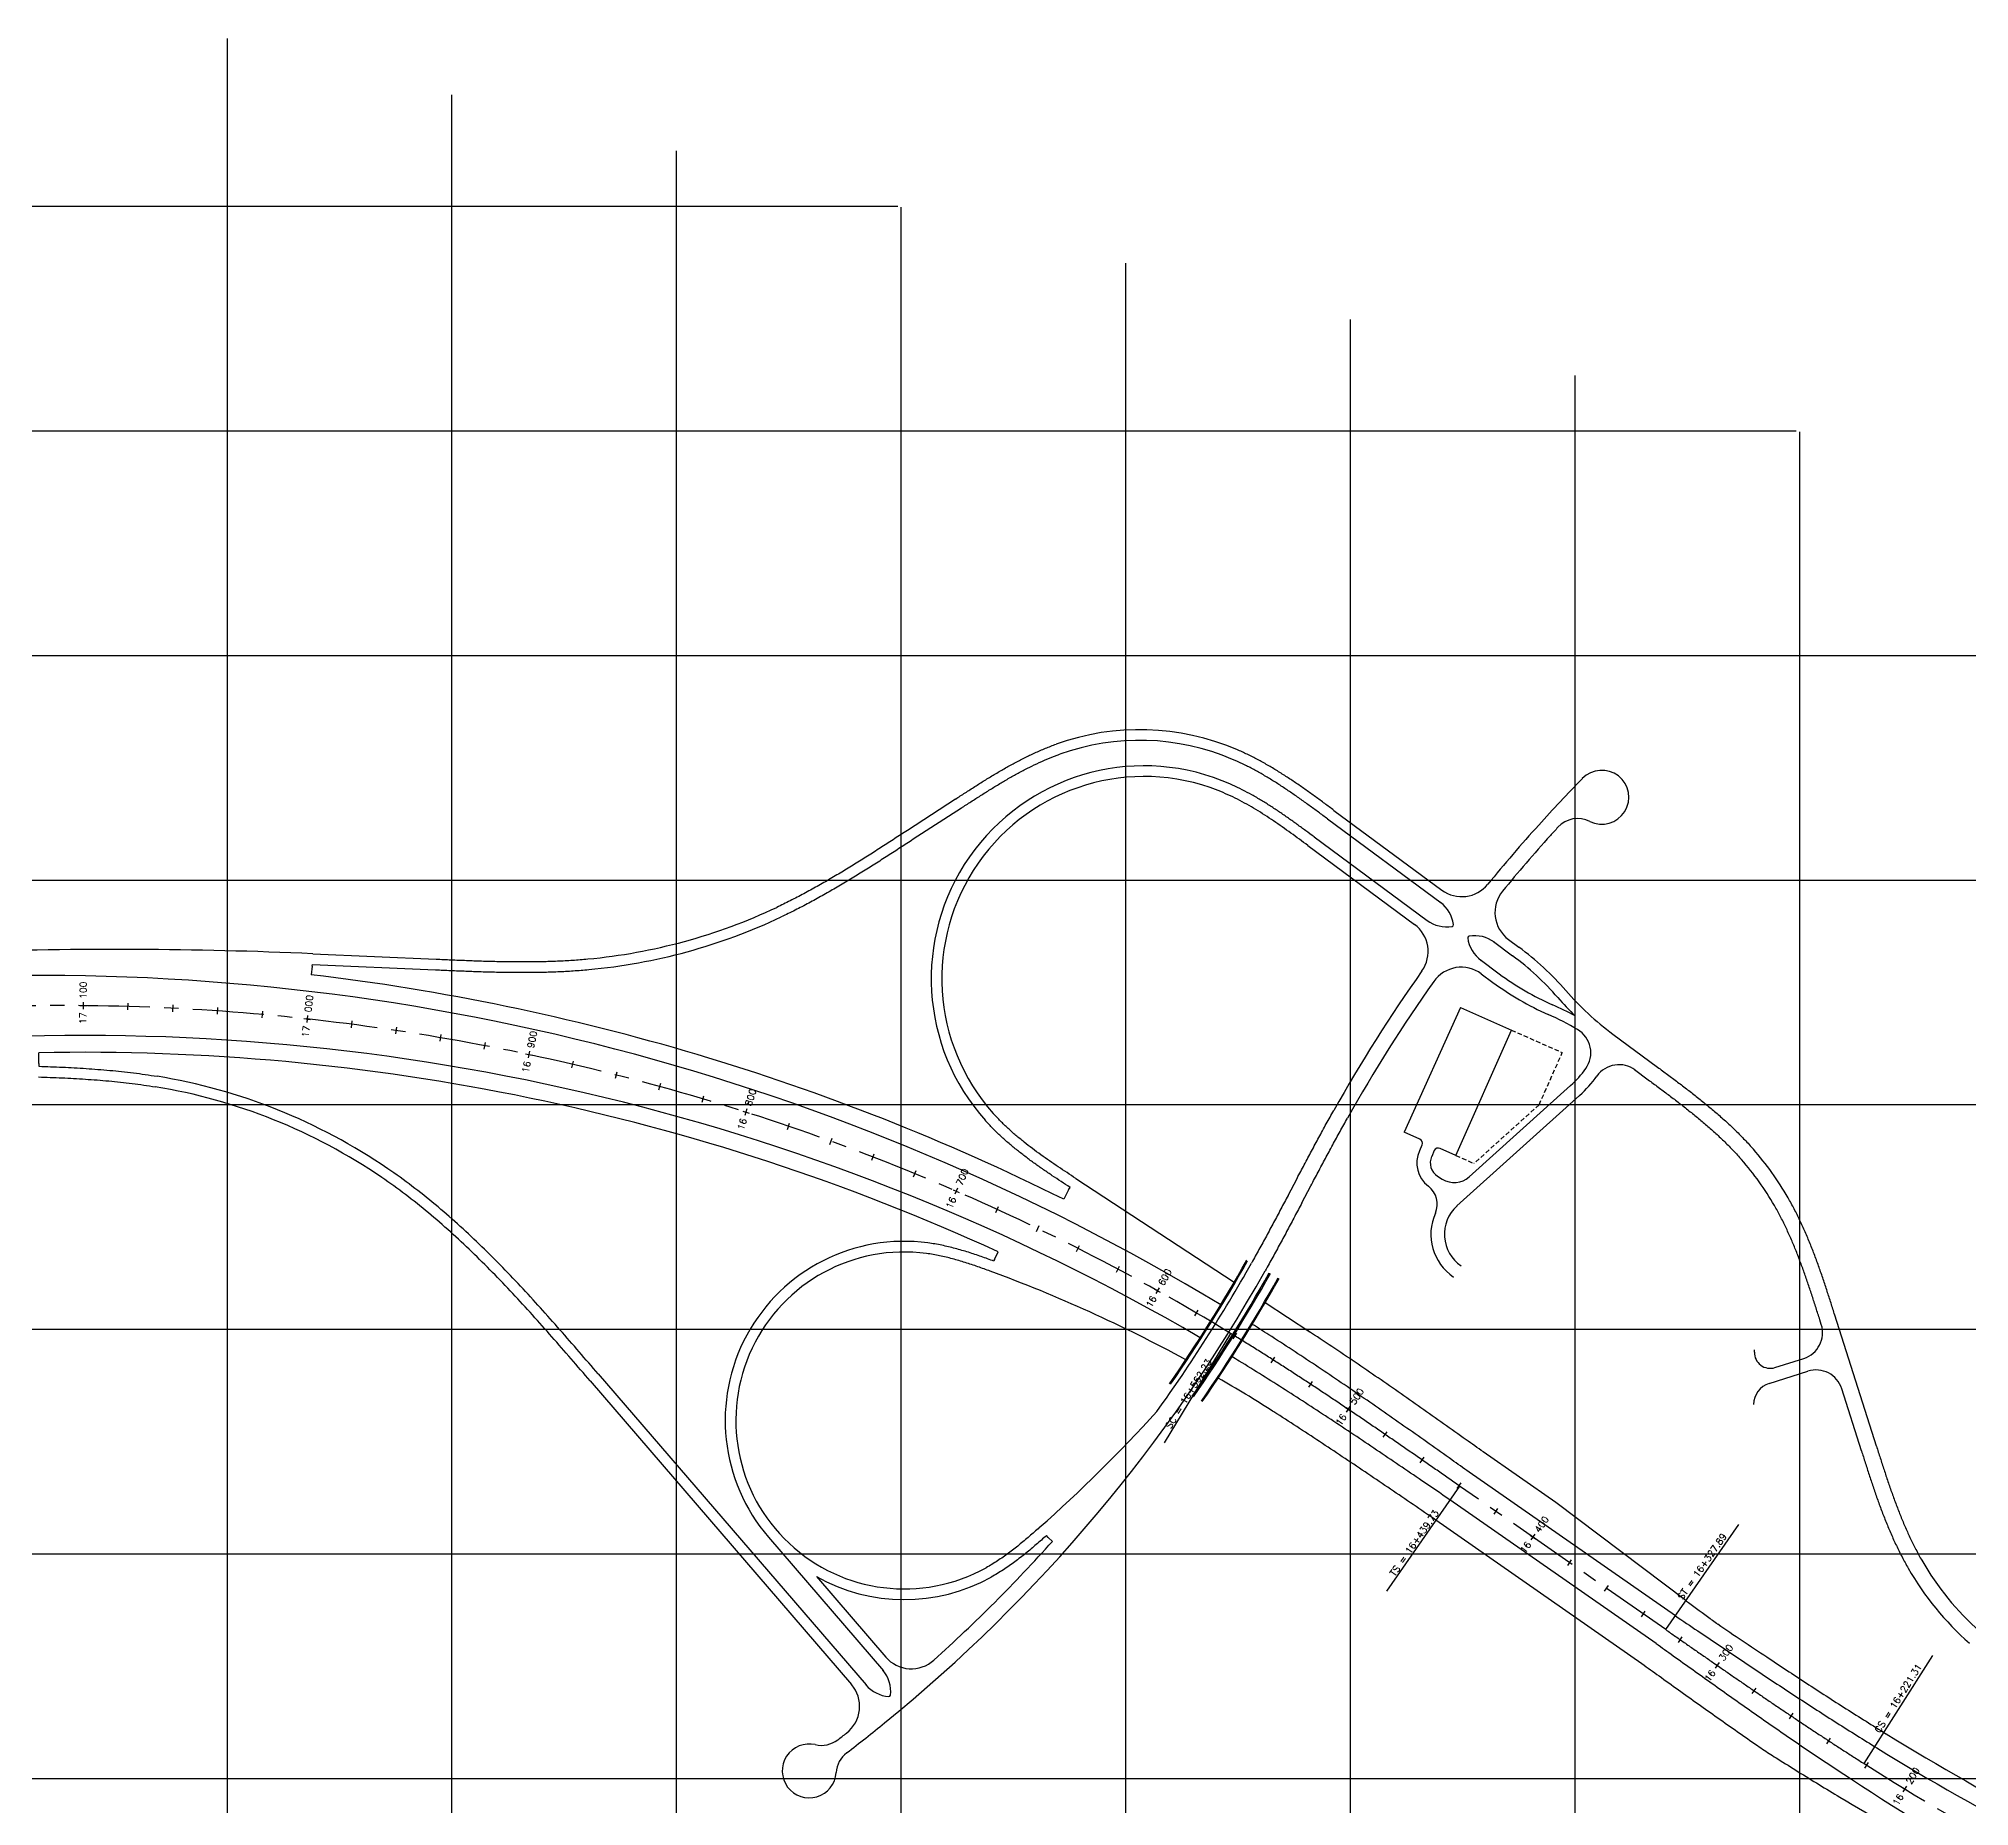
# Model space of a CAD drawing. Extents: x 271592 to 276472, y 5017148 to 5019400.
# Drawn here: x 273116 to 273976, y 5018288 to 5019075 of the extents above; entities that cross this region are included whole.
import ezdxf
from ezdxf.enums import TextEntityAlignment as Align

# ---------------------------------------------------------------- set-up
doc = ezdxf.new("R2010")
doc.units = 0
doc.header["$LTSCALE"] = 25.4
doc.header["$MEASUREMENT"] = 0
doc.linetypes.add('CENTER', pattern=[2, 1.25, -0.25, 0.25, -0.25])
doc.linetypes.add('SHORTDASH', pattern=[0.11811, 0.07874, -0.03937])
doc.layers.get('0').update_dxf_attribs({"linetype": 'CONTINUOUS'})
for name, color, linetype in [('CL', 1, 'CENTER'), ('EP', 6, 'CONTINUOUS'), ('GRID', 15, 'CONTINUOUS'), ('STA_LBL', 4, 'CONTINUOUS'), ('STA_PLBL', 3, 'CONTINUOUS')]:
    doc.layers.add(name, color=color, linetype=linetype)
doc.styles.add('3MM', font='simplex.shx', dxfattribs={"height": 3})

# ---------------------------------------------------------------- blocks, each defined once
blk = doc.blocks.new('STALBL')
for p, q in [((0.042, 0), (-0.042, 0)), ((0, 0.042), (0, -0.041))]:
    blk.add_line(p, q)
blk.add_attdef('STAMAN', text='', height=0.0833).set_placement((-0.08, 0), align=Align.MIDDLE_RIGHT)
blk.add_attdef('STAPRE', text='', height=0.0833).set_placement((0.08, 0), align=Align.MIDDLE_LEFT)
blk = doc.blocks.new('STA_TIC')
blk.add_line((0, -0.04165), (0, 0.04165))

msp = doc.modelspace()

# ---------------------------------------------------------------- linework, layer by layer
at = {"layer": 'CL'}
msp.add_line((273840.33, 5018366.27), (273748.56, 5018430.19), dxfattribs=at)
for points in [[(273748.56, 5018430.19, 0.000102), (273738.51, 5018437.19, 0.000459), (273728.44, 5018444.18, 0.000766), (273718.36, 5018451.14, 0.001072), (273708.26, 5018458.06, 0.001378), (273698.12, 5018464.94, 0.001684), (273687.94, 5018471.75, 0.001991), (273677.71, 5018478.49, 0.002297), (273667.42, 5018485.14, 0.002603), (273657.07, 5018491.69, 0.00296), (273646.65, 5018498.13, 0.003216)], [(273840.33, 5018366.27, 0.000071), (273849.08, 5018360.18, 0.00032), (273857.83, 5018354.1, 0.000533), (273866.59, 5018348.03, 0.000746), (273875.37, 5018341.99, 0.000959), (273884.17, 5018335.97, 0.001172), (273892.99, 5018329.99, 0.001386), (273901.84, 5018324.06, 0.001599), (273910.73, 5018318.18, 0.001812), (273919.66, 5018312.36, 0.002061), (273928.64, 5018306.61, 0.002238)]]:
    msp.add_lwpolyline(points, format="xyb", dxfattribs=at)
for centre, radius, start, end in [((273126.42, 5017644.1), 1000, 58.65234, 92.54613), ((274598.69, 5019361.85), 1250, 237.58561, 252.99127)]:
    msp.add_arc(centre, radius, start, end, dxfattribs=at)
at = {"layer": 'EP'}
for p, q in [((273524.16, 5018736.04), (273502.75, 5018722.1)), ((273526.75, 5018732.06), (273505.34, 5018718.12)), ((273692.62, 5018731.01), (273740.61, 5018695.53)), ((273689.8, 5018727.2), (273740.36, 5018689.8)), ((273681.03, 5018715.34), (273728.47, 5018680.25)), ((273683.85, 5018719.16), (273734.11, 5018681.99)), ((273763.63, 5018672.6), (273772.15, 5018666.3)), ((273770.39, 5018673.5), (273774.97, 5018670.11)), ((273237.81, 5018661.64), (273237.37, 5018657.86)), ((273237.81, 5018661.64), (273237.85, 5018662.43)), ((273237.85, 5018662.43), (273292.68, 5018660.03)), ((273238.06, 5018667.18), (273292.89, 5018664.78)), ((273757.68, 5018664.56), (273766.2, 5018658.26)), ((273758.23, 5018658.24), (273763.38, 5018654.44)), ((273748.94, 5018643.24), (273723.85, 5018587.8)), ((273748.94, 5018643.24), (273771.61, 5018633.2)), ((273746.88, 5018577.38), (273771.61, 5018633.2)), ((273816.81, 5018631.4), (273836.68, 5018616.7)), ((273116.12, 5018618.33), (273116.02, 5018623.08)), ((273116.12, 5018618.33), (273116.08, 5018617.08)), ((273826.4, 5018615.6), (273832.52, 5018611.07)), ((273802.01, 5018604.07), (273747.41, 5018554.89)), ((273798, 5018608.53), (273752.87, 5018567.88)), ((273730.83, 5018584.64), (273723.85, 5018587.8)), ((273731.83, 5018581.99), (273730.67, 5018579.42)), ((273737.3, 5018579.52), (273736.14, 5018576.95)), ((273746.88, 5018577.38), (273739.94, 5018580.52)), ((273577.73, 5018567.13), (273648.21, 5018520.9)), ((273672.21, 5018559.61), (273676.21, 5018567.17)), ((273738.8, 5018568.13), (273740.87, 5018566.83)), ((273574.44, 5018562.12), (273572.33, 5018557.86)), ((273574.44, 5018562.12), (273575.13, 5018563.16)), ((273678.4, 5018556.34), (273682.4, 5018563.9)), ((273541.54, 5018531.06), (273543.12, 5018534.51)), ((273541.54, 5018531.06), (273541.26, 5018530.3)), ((273662.02, 5018511.84), (273681.87, 5018498.81)), ((273934.14, 5018447.97), (273915.6, 5018506.33)), ((273909.6, 5018502.1), (273908.93, 5018504.21)), ((273879.82, 5018489.75), (273879.84, 5018490.81)), ((273365.11, 5018480.09), (273484.31, 5018341.64)), ((273886.36, 5018475.84), (273903.61, 5018481.31)), ((273888.94, 5018482.95), (273901.8, 5018487.03)), ((273361.51, 5018476.99), (273477.85, 5018341.85)), ((273927.47, 5018445.85), (273918.68, 5018473.51)), ((273791.47, 5018422.85), (273759.07, 5018445.41)), ((273791.47, 5018422.85), (273759.07, 5018445.41)), ((273844.62, 5018372.43), (273752.79, 5018436.39)), ((273836.04, 5018360.12), (273744.21, 5018424.08)), ((273849.25, 5018379.17), (273791.47, 5018422.85)), ((273829.76, 5018351.09), (273737.93, 5018415.05)), ((273829.76, 5018351.09), (273737.99, 5018415.01)), ((273440.92, 5018407.36), (273492.13, 5018347.87)), ((273565.46, 5018407.21), (273564.63, 5018408.14)), ((273565.46, 5018407.21), (273567.28, 5018405.57)), ((273462.21, 5018389.91), (273493.09, 5018354.04))]:
    msp.add_line(p, q, dxfattribs=at)
at = {"layer": 'EP', "linetype": 'SHORTDASH'}
for p, q in [((273771.6, 5018633.2), (273794.28, 5018623.16)), ((273783.99, 5018599.95), (273794.28, 5018623.16)), ((273783.99, 5018599.95), (273754.95, 5018573.8)), ((273746.88, 5018577.38), (273754.95, 5018573.8))]:
    msp.add_line(p, q, dxfattribs=at)
at = {"layer": 'EP'}
for points in [[(273524.16, 5018736.04, -0.000387), (273528.45, 5018738.83, -0.001743), (273532.75, 5018741.59, -0.002905), (273537.08, 5018744.32, -0.004068), (273541.44, 5018746.99, -0.00523), (273545.85, 5018749.57, -0.006392), (273550.32, 5018752.05, -0.007554), (273554.86, 5018754.41, -0.008717), (273559.47, 5018756.61, -0.009879), (273564.17, 5018758.65, -0.011235), (273568.94, 5018760.48, -0.012204)], [(273526.75, 5018732.06, -0.000387), (273531.03, 5018734.84, -0.001743), (273535.31, 5018737.59, -0.002905), (273539.58, 5018740.29, -0.004068), (273543.88, 5018742.91, -0.00523), (273548.21, 5018745.45, -0.006392), (273552.57, 5018747.87, -0.007554), (273556.99, 5018750.16, -0.008717), (273561.45, 5018752.29, -0.009879), (273565.97, 5018754.25, -0.011235), (273570.54, 5018756.01, -0.011235)], [(273692.62, 5018731.01, 0.000387), (273688.51, 5018734.05, 0.001743), (273684.38, 5018737.07, 0.002905), (273680.22, 5018740.05, 0.004068), (273676.03, 5018742.97, 0.00523), (273671.78, 5018745.81, 0.006392), (273667.46, 5018748.56, 0.007554), (273663.07, 5018751.18, 0.008717), (273658.6, 5018753.66, 0.009879), (273654.04, 5018755.97, 0.011235), (273649.38, 5018758.08, 0.012204)], [(273689.8, 5018727.2, 0.000387), (273685.69, 5018730.23, 0.001743), (273681.59, 5018733.23, 0.002905), (273677.48, 5018736.17, 0.004068), (273673.34, 5018739.05, 0.00523), (273669.18, 5018741.84, 0.006392), (273664.96, 5018744.52, 0.007554), (273660.7, 5018747.07, 0.008717), (273656.37, 5018749.46, 0.009879), (273651.97, 5018751.69, 0.011235), (273647.51, 5018753.72, 0.011235)], [(273681.03, 5018715.34, 0.000435), (273677.25, 5018718.12, 0.001956), (273673.46, 5018720.89, 0.00326), (273669.64, 5018723.62, 0.004564), (273665.78, 5018726.29, 0.005868), (273661.86, 5018728.88, 0.007172), (273657.88, 5018731.36, 0.008476), (273653.82, 5018733.72, 0.00978), (273649.67, 5018735.93, 0.011085), (273645.44, 5018737.96, 0.012606), (273641.12, 5018739.79, 0.013693)], [(273683.85, 5018719.16, 0.000435), (273680.07, 5018721.95, 0.001956), (273676.24, 5018724.74, 0.00326), (273672.37, 5018727.5, 0.004564), (273668.44, 5018730.22, 0.005868), (273664.43, 5018732.87, 0.007172), (273660.33, 5018735.43, 0.008476), (273656.13, 5018737.87, 0.00978), (273651.83, 5018740.16, 0.011082), (273647.41, 5018742.29, 0.012604), (273642.87, 5018744.21, 0.012604)], [(273502.75, 5018722.1, -0.000225), (273497.08, 5018718.41, -0.001014), (273491.41, 5018714.74, -0.00169), (273485.71, 5018711.1, -0.002366), (273479.98, 5018707.51, -0.003042), (273474.22, 5018703.98, -0.003718), (273468.41, 5018700.53, -0.004394), (273462.54, 5018697.17, -0.00507), (273456.61, 5018693.92, -0.005746), (273450.61, 5018690.8, -0.006535), (273444.54, 5018687.83, -0.007098)], [(273505.34, 5018718.12, -0.000225), (273499.67, 5018714.43, -0.001014), (273493.98, 5018710.75, -0.00169), (273488.25, 5018707.09, -0.002366), (273482.49, 5018703.48, -0.003042), (273476.68, 5018699.91, -0.003718), (273470.8, 5018696.43, -0.004394), (273464.86, 5018693.03, -0.00507), (273458.85, 5018689.73, -0.005746), (273452.76, 5018686.56, -0.006534), (273446.57, 5018683.54, -0.006534)], [(273292.89, 5018664.78, 0.000225), (273299.65, 5018664.48, 0.001014), (273306.4, 5018664.21, 0.00169), (273313.16, 5018663.97, 0.002366), (273319.91, 5018663.79, 0.003042), (273326.67, 5018663.68, 0.003718), (273333.43, 5018663.66, 0.004394), (273340.19, 5018663.75, 0.00507), (273346.95, 5018663.97, 0.005746), (273353.7, 5018664.33, 0.006535), (273360.44, 5018664.86, 0.007098)], [(273292.68, 5018660.03, 0.000225), (273299.44, 5018659.74, 0.001014), (273306.22, 5018659.46, 0.00169), (273313, 5018659.22, 0.002366), (273319.81, 5018659.04, 0.003042), (273326.62, 5018658.93, 0.003718), (273333.45, 5018658.91, 0.004394), (273340.3, 5018659, 0.00507), (273347.15, 5018659.22, 0.005746), (273354.01, 5018659.59, 0.006534), (273360.87, 5018660.13, 0.006534)], [(273115.92, 5018612.33, -0.001322), (273121.14, 5018612.14, -0.001793), (273126.36, 5018611.92, -0.002196), (273131.57, 5018611.66, -0.0026), (273136.79, 5018611.34, -0.003004), (273142, 5018610.97, -0.003407), (273147.2, 5018610.53, -0.003811), (273152.4, 5018610.01, -0.004215), (273157.59, 5018609.41, -0.004618), (273162.77, 5018608.72, -0.005089), (273167.93, 5018607.93, -0.005426)], [(273116.08, 5018617.08, -0.001322), (273121.32, 5018616.89, -0.001793), (273126.58, 5018616.67, -0.002196), (273131.84, 5018616.4, -0.0026), (273137.1, 5018616.08, -0.003004), (273142.37, 5018615.7, -0.003407), (273147.64, 5018615.26, -0.003811), (273152.91, 5018614.73, -0.004215), (273158.18, 5018614.13, -0.004618), (273163.44, 5018613.42, -0.005089), (273168.7, 5018612.62, -0.005089)], [(273832.52, 5018611.07, -0.000356), (273836.98, 5018607.77, -0.001603), (273841.42, 5018604.46, -0.002672), (273845.81, 5018601.11, -0.003741), (273850.15, 5018597.72, -0.00481), (273854.42, 5018594.27, -0.005878), (273858.6, 5018590.74, -0.006947), (273862.68, 5018587.11, -0.008016), (273866.64, 5018583.37, -0.009085), (273870.45, 5018579.5, -0.010332), (273874.11, 5018575.51, -0.010332)], [(273836.68, 5018616.7, -0.000356), (273841.15, 5018613.39, -0.001603), (273845.63, 5018610.05, -0.002672), (273850.08, 5018606.66, -0.003741), (273854.5, 5018603.21, -0.00481), (273858.87, 5018599.67, -0.005878), (273863.18, 5018596.03, -0.006947), (273867.4, 5018592.27, -0.008016), (273871.52, 5018588.38, -0.009084), (273875.52, 5018584.33, -0.010331), (273879.37, 5018580.13, -0.010331)], [(273575.13, 5018563.16, -0.000435), (273571.2, 5018565.74, -0.001956), (273567.26, 5018568.36, -0.00326), (273563.32, 5018571.04, -0.004564), (273559.41, 5018573.79, -0.005868), (273555.54, 5018576.63, -0.007172), (273551.72, 5018579.59, -0.008476), (273547.98, 5018582.69, -0.00978), (273544.34, 5018585.93, -0.011082), (273540.81, 5018589.34, -0.012603), (273537.43, 5018592.94, -0.012603)], [(273577.73, 5018567.13, -0.000435), (273573.81, 5018569.71, -0.001956), (273569.9, 5018572.31, -0.00326), (273566.02, 5018574.95, -0.004564), (273562.18, 5018577.65, -0.005868), (273558.4, 5018580.43, -0.007172), (273554.69, 5018583.31, -0.008476), (273551.07, 5018586.3, -0.00978), (273547.56, 5018589.42, -0.011085), (273544.19, 5018592.68, -0.012606), (273540.98, 5018596.1, -0.013693)], [(273676.21, 5018567.17, -0.000041), (273677.82, 5018570.21, -0.000184), (273679.43, 5018573.24, -0.000306), (273681.04, 5018576.28, -0.000429), (273682.66, 5018579.31, -0.000552), (273684.28, 5018582.34, -0.000674), (273685.92, 5018585.37, -0.000797), (273687.56, 5018588.4, -0.000919), (273689.21, 5018591.42, -0.001042), (273690.88, 5018594.44, -0.001185), (273692.56, 5018597.45, -0.001185)], [(273682.4, 5018563.9, -0.000041), (273684, 5018566.93, -0.000184), (273685.61, 5018569.96, -0.000306), (273687.22, 5018572.99, -0.000429), (273688.83, 5018576.01, -0.000552), (273690.45, 5018579.03, -0.000674), (273692.07, 5018582.04, -0.000797), (273693.71, 5018585.05, -0.000919), (273695.35, 5018588.05, -0.001042), (273697, 5018591.04, -0.001185), (273698.66, 5018594.02, -0.001185)], [(273361.51, 5018476.99, 0.000433), (273353.02, 5018486.84, 0.00195), (273344.48, 5018496.64, 0.00325), (273335.84, 5018506.35, 0.00455), (273327.04, 5018515.93, 0.005851), (273318.05, 5018525.32, 0.007151), (273308.82, 5018534.47, 0.008451), (273299.31, 5018543.33, 0.009751), (273289.48, 5018551.84, 0.011051), (273279.31, 5018559.93, 0.012568), (273268.76, 5018567.54, 0.013652)], [(273365.11, 5018480.09, 0.000433), (273356.62, 5018489.94, 0.00195), (273348.05, 5018499.77, 0.00325), (273339.37, 5018509.53, 0.00455), (273330.51, 5018519.17, 0.005851), (273321.45, 5018528.64, 0.007151), (273312.12, 5018537.89, 0.008451), (273302.49, 5018546.86, 0.009751), (273292.52, 5018555.49, 0.011051), (273282.18, 5018563.71, 0.012567), (273271.45, 5018571.46, 0.012567)], [(273672.21, 5018559.61, -0.000041), (273670.6, 5018556.58, -0.000184), (273669, 5018553.55, -0.000306), (273667.39, 5018550.52, -0.000429), (273665.78, 5018547.5, -0.000552), (273664.16, 5018544.48, -0.000674), (273662.54, 5018541.47, -0.000797), (273660.9, 5018538.46, -0.000919), (273659.26, 5018535.46, -0.001042), (273657.61, 5018532.47, -0.001185), (273655.94, 5018529.49, -0.001185)], [(273915.6, 5018506.33, 0.000356), (273913.92, 5018511.63, 0.001603), (273912.2, 5018516.94, 0.002672), (273910.44, 5018522.25, 0.003741), (273908.6, 5018527.55, 0.00481), (273906.66, 5018532.84, 0.005878), (273904.61, 5018538.09, 0.006947), (273902.42, 5018543.3, 0.008016), (273900.07, 5018548.46, 0.009084), (273897.53, 5018553.55, 0.010331), (273894.8, 5018558.55, 0.010331)], [(273678.4, 5018556.34, -0.000041), (273676.79, 5018553.31, -0.000184), (273675.18, 5018550.27, -0.000306), (273673.57, 5018547.24, -0.000429), (273671.95, 5018544.2, -0.000552), (273670.33, 5018541.17, -0.000674), (273668.69, 5018538.14, -0.000797), (273667.05, 5018535.11, -0.000919), (273665.4, 5018532.09, -0.001042), (273663.73, 5018529.08, -0.001185), (273662.05, 5018526.06, -0.001185)], [(273908.93, 5018504.21, 0.000356), (273907.25, 5018509.5, 0.001603), (273905.55, 5018514.77, 0.002672), (273903.8, 5018520.01, 0.003741), (273902, 5018525.21, 0.00481), (273900.11, 5018530.37, 0.005878), (273898.12, 5018535.47, 0.006947), (273896.01, 5018540.5, 0.008016), (273893.75, 5018545.45, 0.009085), (273891.32, 5018550.32, 0.010332), (273888.73, 5018555.06, 0.010332)], [(273539.63, 5018525.85, 0.001424), (273536.86, 5018526.85, 0.002438), (273534.08, 5018527.84, 0.003308), (273531.29, 5018528.79, 0.004177), (273528.48, 5018529.71, 0.005047), (273525.66, 5018530.57, 0.005916), (273522.82, 5018531.36, 0.006786), (273519.97, 5018532.09, 0.007655), (273517.09, 5018532.73, 0.008525), (273514.19, 5018533.28, 0.00954), (273511.28, 5018533.73, 0.010264)], [(273541.26, 5018530.3, 0.001424), (273538.47, 5018531.32, 0.002438), (273535.64, 5018532.32, 0.003308), (273532.79, 5018533.3, 0.004177), (273529.91, 5018534.24, 0.005047), (273527, 5018535.12, 0.005916), (273524.06, 5018535.95, 0.006786), (273521.07, 5018536.71, 0.007655), (273518.05, 5018537.38, 0.008523), (273515, 5018537.96, 0.009537), (273511.91, 5018538.44, 0.009537)], [(273752.79, 5018436.39, 0.000078), (273745.11, 5018441.84, 0.000459), (273735.09, 5018448.94, 0.000766), (273725.04, 5018456.03, 0.001072), (273714.95, 5018463.09, 0.001378), (273704.82, 5018470.11, 0.001684), (273694.62, 5018477.08, 0.001991), (273684.35, 5018483.98, 0.002297), (273674.02, 5018490.81, 0.002603), (273663.6, 5018497.54, 0.002065), (273656.28, 5018502.18, 0.00296)], [(273759.16, 5018445.35, 0.000078), (273751.48, 5018450.81, 0.000459), (273741.45, 5018457.92, 0.000766), (273731.37, 5018465.03, 0.001072), (273721.24, 5018472.12, 0.001378), (273711.05, 5018479.17, 0.001684), (273700.79, 5018486.18, 0.001991), (273690.46, 5018493.13, 0.002291), (273680.06, 5018500, 0.002603)], [(273744.21, 5018424.08, 0.000125), (273731.82, 5018432.53, 0.000459), (273721.71, 5018439.4, 0.000766), (273711.6, 5018446.23, 0.001072), (273701.48, 5018453.02, 0.001378), (273691.34, 5018459.75, 0.001684), (273681.18, 5018466.41, 0.001991), (273670.98, 5018472.98, 0.002297), (273660.75, 5018479.45, 0.002603), (273650.46, 5018485.82, 0.00091), (273647.29, 5018487.75, 0.002961)], [(273738.01, 5018414.99, 0.000102), (273727.9, 5018421.9, 0.000459), (273717.81, 5018428.78, 0.000766), (273707.72, 5018435.62, 0.001072), (273697.62, 5018442.42, 0.001378), (273687.51, 5018449.15, 0.001684), (273677.37, 5018455.8, 0.001991), (273667.21, 5018462.37, 0.000425), (273665.33, 5018463.57, 0.002603)], [(273927.47, 5018445.85, 0.000356), (273929.15, 5018440.55, 0.001603), (273930.87, 5018435.24, 0.002672), (273932.64, 5018429.93, 0.003741), (273934.47, 5018424.63, 0.00481), (273936.41, 5018419.35, 0.005878), (273938.46, 5018414.09, 0.006947), (273940.65, 5018408.88, 0.008016), (273943, 5018403.72, 0.009084), (273945.54, 5018398.63, 0.010331), (273948.27, 5018393.63, 0.010331)], [(273934.14, 5018447.97, 0.000356), (273935.82, 5018442.68, 0.001603), (273937.52, 5018437.41, 0.002672), (273939.27, 5018432.17, 0.003741), (273941.07, 5018426.97, 0.00481), (273942.96, 5018421.82, 0.005878), (273944.95, 5018416.72, 0.006947), (273947.07, 5018411.68, 0.008016), (273949.33, 5018406.73, 0.009085), (273951.75, 5018401.87, 0.010332), (273954.34, 5018397.12, 0.010332)], [(273561.47, 5018411.69, -0.001363), (273559.24, 5018409.72, -0.002395), (273557, 5018407.77, -0.003279), (273554.73, 5018405.84, -0.004164), (273552.44, 5018403.95, -0.005049), (273550.11, 5018402.1, -0.005934), (273547.74, 5018400.3, -0.006818), (273545.33, 5018398.56, -0.007703), (273542.86, 5018396.9, -0.008588), (273540.35, 5018395.31, -0.00962), (273537.77, 5018393.82, -0.010357)], [(273564.63, 5018408.14, -0.001363), (273562.38, 5018406.15, -0.002395), (273560.1, 5018404.17, -0.003279), (273557.78, 5018402.2, -0.004164), (273555.43, 5018400.26, -0.005049), (273553.03, 5018398.35, -0.005934), (273550.57, 5018396.48, -0.006818), (273548.05, 5018394.67, -0.007703), (273545.46, 5018392.92, -0.008586), (273542.81, 5018391.25, -0.009618), (273540.08, 5018389.67, -0.009618)], [(273849.21, 5018379.2, 0.00008), (273858.92, 5018372.08, 0.000169), (273863.45, 5018368.76, 0.000533)], [(273844.62, 5018372.43, 0.00008), (273854.6, 5018365.68, 0.00032), (273863.42, 5018359.74, 0.000533), (273872.24, 5018353.81, 0.000746), (273881.06, 5018347.91, 0.000959), (273889.9, 5018342.05, 0.001172), (273898.75, 5018336.24, 0.001386), (273907.61, 5018330.48, 0.001599), (273916.5, 5018324.78, 0.001812), (273925.42, 5018319.14, 0.002061), (273934.37, 5018313.58, 0.002061)], [(273863.46, 5018368.77, 0.001854), (273885.31, 5018354.1, 0.000959), (273894.12, 5018348.26, 0.001172), (273902.94, 5018342.46, 0.001386), (273911.77, 5018336.72, 0.001599), (273920.62, 5018331.05, 0.001812), (273929.5, 5018325.44, 0.002061), (273938.39, 5018319.92, 0.002061)], [(273836.04, 5018360.12, 0.000062), (273843.66, 5018354.66, 0.00032), (273852.34, 5018348.44, 0.000533), (273861.05, 5018342.24, 0.000746), (273869.78, 5018336.04, 0.000959), (273878.54, 5018329.87, 0.001172), (273887.33, 5018323.73, 0.001386), (273896.17, 5018317.63, 0.001599), (273905.06, 5018311.58, 0.001812), (273914, 5018305.57, 0.00206), (273922.99, 5018299.63, 0.00206)], [(273829.72, 5018351.12, 0.000062), (273837.34, 5018345.66, 0.00032), (273846.03, 5018339.44, 0.000533), (273854.75, 5018333.22, 0.000746), (273863.51, 5018327, 0.000959), (273872.31, 5018320.81, 0.001172), (273881.15, 5018314.64, 0.000463), (273884.11, 5018312.59, 0.001599)], [(273829.72, 5018351.12, 0.000062), (273837.34, 5018345.66, 0.00032), (273846.03, 5018339.44, 0.000533), (273854.75, 5018333.22, 0.000746), (273863.51, 5018327, 0.000959), (273872.31, 5018320.81, 0.001172), (273881.15, 5018314.64, 0.000463), (273884.11, 5018312.59, 0.001599)], [(273884.11, 5018312.59, 0.000923), (273890.19, 5018308.74, 0.001599), (273899.36, 5018302.99, 0.001812), (273908.59, 5018297.29, 0.00206), (273917.89, 5018291.66, 0.00206)]]:
    msp.add_lwpolyline(points, format="xyb", dxfattribs=at)
for centre, radius, start, end in [((273606.11, 5018656.95), 110, 66.83354, 109.7489), ((273606.11, 5018656.95), 105.25, 66.83354, 109.7489), ((273608.08, 5018656.08), 94.75, 68.45874, 221.79121), ((273811.9, 5018736.86), 12, 243.52392, 136.4797), ((273608.08, 5018656.08), 90, 68.45874, 221.79121), ((274306.04, 5018253.12), 703.5, 135.61264, 137.9325), ((274306.04, 5018253.12), 703.5, 137.9325, 140.76361), ((274306.04, 5018253.12), 696.5, 137.52119, 137.9325), ((273801.2, 5018715.38), 12, 63.52392, 137.52454), ((274306.04, 5018253.12), 696.5, 137.9325, 140.61406), ((273749.53, 5018707.59), 15, 233.51582, 320.76361), ((273779.31, 5018685.56), 15, 140.61406, 233.51582), ((273337.62, 5018913.82), 250, 275.23595, 295.32022), ((273731.01, 5018678.06), 15, 8.08375, 52.93484), ((273337.62, 5018913.82), 254.75, 275.23595, 295.32022), ((273719.55, 5018668.19), 15, 324.71207, 53.51582), ((273742.9, 5018694.14), 15, 234.09681, 278.9479), ((273745.12, 5018680.06), 0.75, 278.9479, 8.08375), ((273150.45, 5016669.1), 2000, 87.48956, 91.98895), ((273752.92, 5018674.3), 0.75, 98.9479, 188.08375), ((273767.02, 5018676.3), 15, 188.08375, 233.5162), ((273755.13, 5018660.22), 15, 53.51545, 98.9479), ((273697.67, 5018565.59), 130, 40.92759, 53.51582), ((273749.31, 5018646.18), 15, 53.51582, 144.77702), ((273697.67, 5018565.59), 125.25, 40.92759, 53.51582), ((273116.65, 5017642.51), 1015, 58.81436, 91.98895), ((273116.65, 5017642.51), 1022.5, 63.5352, 83.21989), ((274306.04, 5018253.12), 703.5, 144.71207, 150.69577), ((274306.04, 5018253.12), 696.5, 144.77702, 150.69577), ((273840.67, 5018758.96), 130, 233.51582, 246.10406), ((273840.67, 5018758.96), 125.25, 233.51582, 246.10406), ((273735.35, 5018521.25), 134.75, 61.32607, 66.10406), ((273894.11, 5018735.92), 134.75, 220.92759, 225.70558), ((273894.11, 5018735.92), 130, 220.92759, 233.51582), ((273735.35, 5018521.25), 130, 59.63922, 66.10406), ((273136.09, 5017645.79), 985, 59.69585, 93.11578), ((273794.99, 5018623.06), 12, 324.3638, 59.64022), ((273136.09, 5017645.79), 977.5, 65.39235, 91.17622), ((273819.51, 5018605.77), 12, 53.51582, 144.56612), ((273127.6, 5018361.21), 254.75, 55.62283, 80.71698), ((273766.55, 5018643.46), 47, 312.00797, 324.3638), ((273766.55, 5018643.46), 53, 312.00797, 324.56612), ((273127.6, 5018361.21), 250, 55.62283, 80.71698), ((273730.01, 5018582.82), 2, 335.65329, 65.65329), ((273742.51, 5018574.07), 13, 155.65329, 232.94497), ((273742.51, 5018574.07), 7, 155.65329, 237.97715), ((273739.12, 5018578.69), 2, 65.65329, 155.65329), ((273779.03, 5018492.07), 126.5, 29.86535, 41.26843), ((273779.03, 5018492.07), 133.5, 29.86535, 41.26843), ((273746.18, 5018575.31), 10, 237.97715, 312.00797), ((273728.65, 5018555.71), 10, 335.94947, 52.94497), ((273758.79, 5018542.26), 23, 155.94947, 235.84567), ((273758.79, 5018542.26), 17, 132.00797, 235.84567), ((273501.36, 5018459.39), 79.75, 82.40374, 220.72476), ((273501.36, 5018459.39), 75, 82.40374, 299.04374), ((273048.57, 5018870.39), 703.5, 309.13626, 330.69577), ((273315.62, 5017915.67), 650, 61.40558, 69.84086), ((273048.57, 5018870.39), 696.5, 324.23798, 330.69577), ((273048.57, 5018870.39), 694.05, 325.34332, 330.69577), ((273048.57, 5018870.39), 694.5, 325.34723, 330.69577), ((273048.57, 5018870.39), 705.5, 325.4412, 330.69577), ((273048.57, 5018870.39), 706.1, 325.44634, 330.69577), ((273048.57, 5018870.39), 710.1, 325.4797, 330.69577), ((273048.57, 5018870.39), 710.55, 325.48336, 330.69577), ((273898.17, 5018498.47), 12, 287.61796, 17.61796), ((273886.82, 5018489.62), 7, 178.95119, 287.61796), ((273907.25, 5018469.88), 12, 17.61796, 107.61796), ((273315.62, 5017915.67), 650, 57.45164, 59.94716), ((273889.39, 5018466.31), 10, 107.61796, 178.95119), ((273098.79, 5018932.3), 696.5, 311.6285, 317.67677), ((273048.57, 5018870.39), 696.5, 311.98582, 318.13622), ((274064.05, 5018460.11), 126.5, 209.86535, 228.46112), ((273501.36, 5018459.39), 79.75, 240.59923, 299.04374), ((274064.05, 5018460.11), 133.5, 209.86535, 228.46112), ((273504.46, 5018363.82), 15, 220.72462, 311.98582), ((273480.33, 5018338.59), 15, 354.48263, 39.69977), ((273466.48, 5018332.07), 15, 307.82286, 40.72462), ((273495.67, 5018351.42), 15, 220.7242, 265.33534), ((273494.51, 5018337.22), 0.75, 265.33534, 354.48263), ((273464.46, 5018326.74), 12, 256.93285, 307.22449), ((273048.26, 5018874.57), 700, 307.22449, 307.63311), ((273048.57, 5018870.39), 703.5, 307.38339, 309.13626), ((274581.65, 5019365.38), 1227.5, 238.39673, 253.80239), ((273459.03, 5018303.36), 12, 76.93285, 356.41751), ((273482.99, 5018301.86), 12, 127.38339, 176.41751), ((274581.63, 5019365.38), 1235, 238.39277, 253.79842), ((274615.81, 5019358.04), 1265, 236.79196, 252.19762), ((274575.17, 5019385.34), 1276, 238.99479, 241.3068)]:
    msp.add_arc(centre, radius, start, end, dxfattribs=at)
at = {"layer": 'GRID'}
for p, q in [((273200, 5017896), (273200, 5019074.6)), ((273300, 5017871), (273300, 5019049.6)), ((273400, 5017846), (273400, 5019024.6)), ((271741.56, 5019000), (273498.41, 5019000)), ((273500, 5017821), (273500, 5018999.6)), ((273600, 5017796), (273600, 5018974.6)), ((273700, 5017771), (273700, 5018949.6)), ((273800, 5017746), (273800, 5018924.6)), ((271716.56, 5018900), (273898.41, 5018900)), ((273900, 5017721), (273900, 5018899.6)), ((271691.56, 5018800), (274298.41, 5018800)), ((271666.56, 5018700), (274698.41, 5018700)), ((271641.56, 5018600), (275098.41, 5018600)), ((271616.56, 5018500), (275498.41, 5018500)), ((271591.56, 5018400), (275898.41, 5018400)), ((271684.54, 5018300), (276298.41, 5018300))]:
    msp.add_line(p, q, dxfattribs=at)
at = {"layer": 'STA_PLBL'}
for p, q in [((273646.65, 5018498.13), (273616.99, 5018449.45)), ((273748.56, 5018430.19), (273715.98, 5018383.42)), ((273840.33, 5018366.27), (273872.91, 5018413.05)), ((273928.64, 5018306.61), (273959.19, 5018354.73))]:
    msp.add_line(p, q, dxfattribs=at)

# ---------------------------------------------------------------- block references
at = {"layer": 'STA_LBL'}
ref = msp.add_blockref('STALBL', (273135.77, 5018644.06), dxfattribs=dict(at, xscale=36.014405762304925, yscale=36.014405762304925, zscale=36.014405762304925, rotation=89.4643624633245))
ref.add_attrib('STAMAN', '17', dxfattribs={"height": 3, "rotation": 89.46436, "style": '3MM'}).set_placement((273137.24, 5018641.01), align=Align.RIGHT)
ref.add_attrib('STAPRE', '100', (273137.29, 5018647.07), dxfattribs={"height": 3, "rotation": 89.46436, "style": '3MM'})
at = {"layer": 'STA_LBL', "xscale": 36.014405762304925, "yscale": 36.014405762304925, "zscale": 36.014405762304925}
for p, rotation in [((273155.76, 5018643.67), 358.3184468730624), ((273175.75, 5018642.88), 357.1725312828003), ((273195.71, 5018641.7), 356.0266156925382), ((273215.65, 5018640.11), 354.88070010227614), ((273255.41, 5018635.75), 352.58886892175195), ((273275.21, 5018632.97), 351.44295333148983), ((273294.96, 5018629.79), 350.29703774122777), ((273314.64, 5018626.23), 349.1511221509657), ((273353.76, 5018617.91), 346.85929097044146), ((273373.19, 5018613.17), 345.7133753801794), ((273392.52, 5018608.04), 344.56745978991734), ((273411.75, 5018602.53), 343.4215441996552), ((273449.84, 5018590.35), 341.12971301913103), ((273468.7, 5018583.7), 339.98379742886897), ((273487.43, 5018576.66), 338.83788183860685), ((273506, 5018569.26), 337.6919662483448), ((273542.7, 5018553.34), 335.4001350678206), ((273560.8, 5018544.83), 334.2542194775585), ((273578.72, 5018535.96), 333.1083038872964), ((273596.47, 5018526.74), 331.9623882970343), ((273631.39, 5018507.24), 329.6705571165101), ((273648.55, 5018496.96), 328.5258032162181), ((273665.51, 5018486.36), 327.4942806673392), ((273682.29, 5018475.49), 326.64984637808544), ((273715.46, 5018453.13), 325.5222425784539), ((273731.92, 5018441.77), 325.239073068076), ((273748.34, 5018430.35), 325.14299181732343), ((273764.75, 5018418.92), 325.1429746139051), ((273797.57, 5018396.05), 325.1429746139051), ((273813.98, 5018384.62), 325.1429746139051), ((273830.39, 5018373.19), 325.1429746139051), ((273846.81, 5018361.76), 325.15636689180724), ((273879.71, 5018339.01), 325.6361807513007), ((273896.26, 5018327.79), 326.1341283468856), ((273912.93, 5018316.74), 326.8041030530293), ((273929.75, 5018305.91), 327.64573485890253)]:
    msp.add_blockref('STA_TIC', p, dxfattribs=dict(at, rotation=rotation))
at = {"layer": 'STA_LBL'}
ref = msp.add_blockref('STALBL', (273235.55, 5018638.13), dxfattribs=dict(at, xscale=36.014405762304925, yscale=36.014405762304925, zscale=36.014405762304925, rotation=83.73478451201406))
ref.add_attrib('STAMAN', '17', dxfattribs={"height": 3, "rotation": 83.73478, "style": '3MM'}).set_placement((273236.71, 5018634.95), align=Align.RIGHT)
ref.add_attrib('STAPRE', '000', (273237.37, 5018640.97), dxfattribs={"height": 3, "rotation": 83.73478, "style": '3MM'})
ref = msp.add_blockref('STALBL', (273334.24, 5018622.27), dxfattribs=dict(at, xscale=36.014405762304925, yscale=36.014405762304925, zscale=36.014405762304925, rotation=78.00520656070361))
ref.add_attrib('STAMAN', '16', dxfattribs={"height": 3, "rotation": 78.00521, "style": '3MM'}).set_placement((273335.08, 5018618.99), align=Align.RIGHT)
ref.add_attrib('STAPRE', '900', (273336.34, 5018624.91), dxfattribs={"height": 3, "rotation": 78.00521, "style": '3MM'})
ref = msp.add_blockref('STALBL', (273430.86, 5018596.63), dxfattribs=dict(at, xscale=36.014405762304925, yscale=36.014405762304925, zscale=36.014405762304925, rotation=72.27562860939315))
ref.add_attrib('STAMAN', '16', dxfattribs={"height": 3, "rotation": 72.27563, "style": '3MM'}).set_placement((273431.36, 5018593.29), align=Align.RIGHT)
ref.add_attrib('STAPRE', '800', (273433.21, 5018599.06), dxfattribs={"height": 3, "rotation": 72.27563, "style": '3MM'})
ref = msp.add_blockref('STALBL', (273524.43, 5018561.48), dxfattribs=dict(at, xscale=36.014405762304925, yscale=36.014405762304925, zscale=36.014405762304925, rotation=66.5460506580827))
ref.add_attrib('STAMAN', '16', dxfattribs={"height": 3, "rotation": 66.54605, "style": '3MM'}).set_placement((273524.6, 5018558.11), align=Align.RIGHT)
ref.add_attrib('STAPRE', '700', (273527.01, 5018563.66), dxfattribs={"height": 3, "rotation": 66.54605, "style": '3MM'})
ref = msp.add_blockref('STALBL', (273614.03, 5018517.16), dxfattribs=dict(at, xscale=36.014405762304925, yscale=36.014405762304925, zscale=36.014405762304925, rotation=60.81647270677225))
ref.add_attrib('STAMAN', '16', dxfattribs={"height": 3, "rotation": 60.81647, "style": '3MM'}).set_placement((273613.86, 5018513.79), align=Align.RIGHT)
ref.add_attrib('STAPRE', '600', (273616.81, 5018519.07), dxfattribs={"height": 3, "rotation": 60.81647, "style": '3MM'})
ref = msp.add_blockref('STALBL', (273698.93, 5018464.39), dxfattribs=dict(at, xscale=36.014405762304925, yscale=36.014405762304925, zscale=36.014405762304925, rotation=55.992500348457035))
ref.add_attrib('STAMAN', '16', dxfattribs={"height": 3, "rotation": 55.9925, "style": '3MM'}).set_placement((273698.48, 5018461.04), align=Align.RIGHT)
ref.add_attrib('STAPRE', '500', (273701.87, 5018466.06), dxfattribs={"height": 3, "rotation": 55.9925, "style": '3MM'})
ref = msp.add_blockref('STALBL', (273781.16, 5018407.48), dxfattribs=dict(at, xscale=36.014405762304925, yscale=36.014405762304925, zscale=36.014405762304925, rotation=55.1429746139051))
ref.add_attrib('STAMAN', '16', dxfattribs={"height": 3, "rotation": 55.14297, "style": '3MM'}).set_placement((273780.66, 5018404.14), align=Align.RIGHT)
ref.add_attrib('STAPRE', '400', (273784.12, 5018409.11), dxfattribs={"height": 3, "rotation": 55.14297, "style": '3MM'})
ref = msp.add_blockref('STALBL', (273863.23, 5018350.35), dxfattribs=dict(at, xscale=36.014405762304925, yscale=36.014405762304925, zscale=36.014405762304925, rotation=55.31026026627454))
ref.add_attrib('STAMAN', '16', dxfattribs={"height": 3, "rotation": 55.31026, "style": '3MM'}).set_placement((273862.74, 5018347.01), align=Align.RIGHT)
ref.add_attrib('STAPRE', '300', (273866.19, 5018351.99), dxfattribs={"height": 3, "rotation": 55.31026, "style": '3MM'})
ref = msp.add_blockref('STALBL', (273946.73, 5018295.34), dxfattribs=dict(at, xscale=36.014405762304925, yscale=36.014405762304925, zscale=36.014405762304925, rotation=58.5624673311116))
ref.add_attrib('STAMAN', '16', dxfattribs={"height": 3, "rotation": 58.56247, "style": '3MM'}).set_placement((273946.43, 5018291.98), align=Align.RIGHT)
ref.add_attrib('STAPRE', '200', (273949.58, 5018297.14), dxfattribs={"height": 3, "rotation": 58.56247, "style": '3MM'})

# ---------------------------------------------------------------- texts
at = {"layer": 'STA_PLBL', "style": '3MM'}
for s, rotation, p in [('SC = 16+562.23', 58.65234, (273639.16, 5018485.12)), ('TS = 16+439.73', 55.14297, (273740.29, 5018417.67))]:
    msp.add_text(s, height=3, rotation=rotation, dxfattribs=at).set_placement(p, align=Align.BOTTOM_RIGHT)
for s, rotation, p in [('ST = 16+327.89', 55.14297, (273848.6, 5018378.8)), ('CS = 16+221.31', 57.58561, (273936.36, 5018319.48))]:
    msp.add_text(s, height=3, rotation=rotation, dxfattribs=at).set_placement(p, align=Align.BOTTOM_LEFT)

doc.saveas('drawing.dxf')
